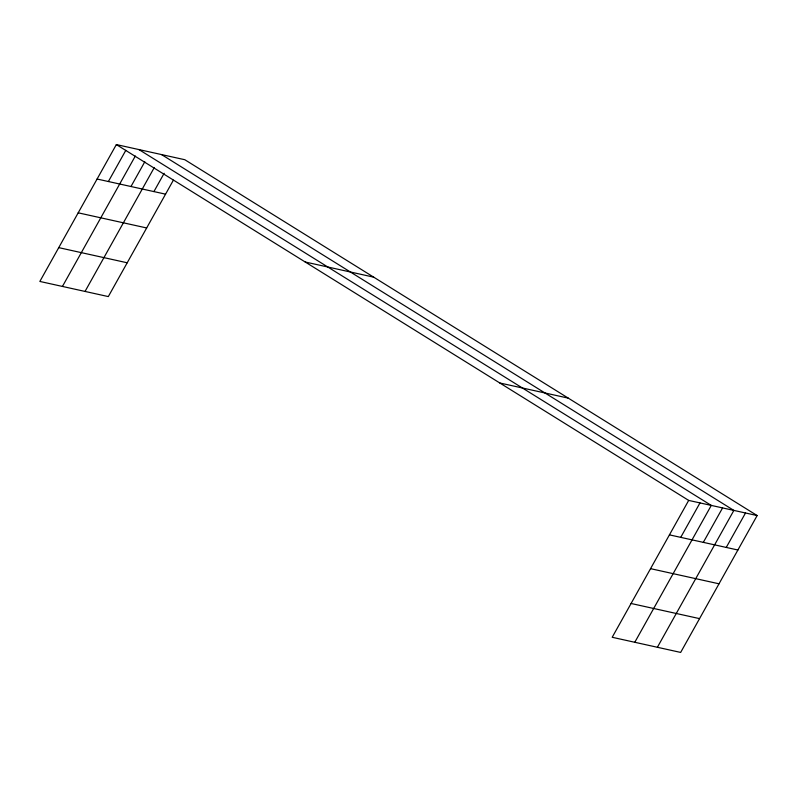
<?xml version="1.0" encoding="UTF-8"?>
<svg xmlns="http://www.w3.org/2000/svg" width="797" height="797" viewBox="0 0 797 797"><rect width="100%" height="100%" fill="white"/><g stroke="black" fill="none" stroke-linecap="round" stroke-linejoin="round"><path stroke-width="1.2" d="M757.15 515.559L688.688 500.416L612.196 637.281L680.658 652.424L757.15 515.559L184.804 159.719L116.342 144.576L39.85 281.441L108.312 296.584L173.377 180.172M108.382 181.517L125.826 150.304M62.445 286.432L135.321 156.033M130.977 186.518L144.815 161.761M85.04 291.433L154.309 167.49M153.911 191.589L164.142 173.288M680.728 537.367L699.985 502.917M634.791 642.282L711.283 505.418L138.937 149.577M703.323 542.358L722.58 507.918M657.386 647.274L733.868 510.419L161.522 154.568M726.256 547.429L745.514 512.989M97.085 179.026L165.557 194.159M305.211 262.004L373.673 277.147M78.196 212.819L146.668 227.962M58.739 247.638L127.201 262.781M499.809 382.988L568.271 398.131M669.44 534.867L737.902 550.01M650.551 568.659L719.014 583.803M631.085 603.488L699.547 618.621M116.342 144.576L688.688 500.416"/></g></svg>
